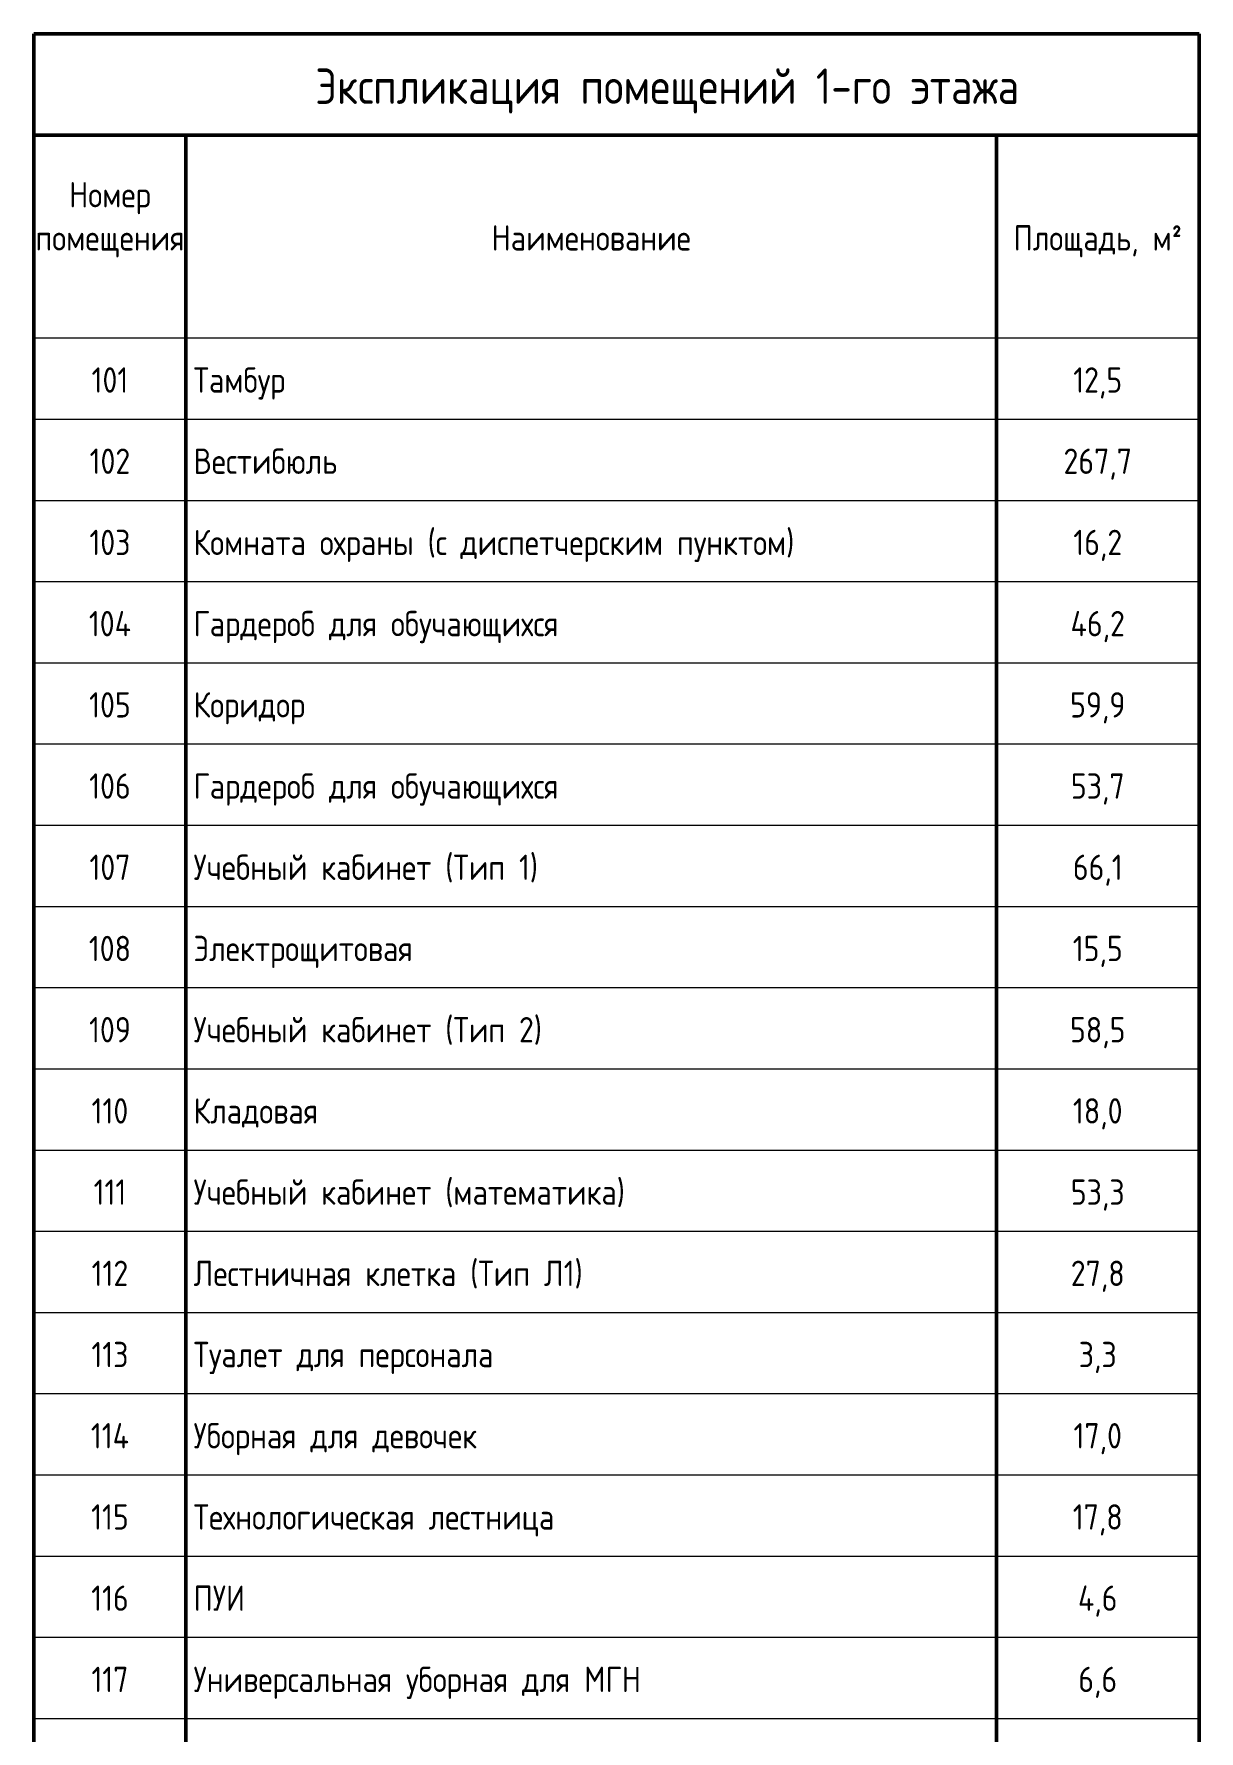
# Model space of a CAD drawing. Header units: millimetres. Extents: x -33838 to 476301, y -41806 to 120107.
# Drawn here: x 57401 to 68901, y 24065 to 40822 of the extents above; entities that cross this region are included whole.
import ezdxf

# ---------------------------------------------------------------- set-up
doc = ezdxf.new("R2010")
doc.units = ezdxf.units.MM
doc.layers.add('Графика', color=7, linetype='Continuous', lineweight=20)
doc.layers.add('Линии', color=7, linetype='Continuous', lineweight=9, true_color=0x00a600)
doc.styles.add('GOST Common_8', font='GOST Common_0.ttf', dxfattribs={"width": 0.9, "height": 3.5})
doc.styles.add('GOST Common_9', font='GOST Common_0.ttf', dxfattribs={"width": 0.9, "height": 2.5})

msp = doc.modelspace()

# ---------------------------------------------------------------- linework, layer by layer
at = {"layer": 'Линии', "color": 7, "lineweight": 50}
for p, q in [((57400.95134, 40821.93197), (57400.95134, 39821.93197)), ((68900.95134, 40821.93197), (57400.95134, 40821.93197)), ((68900.95134, -2824.01324), (68900.95134, 40821.93197)), ((57400.95134, 39821.93197), (57400.95134, 13762.11002)), ((57400.95134, 39821.93197), (68900.95134, 39821.93197)), ((58900.95134, 39821.93197), (58900.95134, 37817.33028)), ((66900.95134, 39821.93197), (66900.95134, 37817.33028)), ((68900.95134, 39821.93197), (68900.95134, 37817.33028)), ((58900.95134, 37817.33028), (58900.95134, 37015.48961)), ((66900.95134, 37817.33028), (66900.95134, 37015.48961)), ((68900.95134, 37817.33028), (68900.95134, 37015.48961)), ((58900.95134, 37015.48961), (58900.95134, 36213.64893)), ((66900.95134, 37015.48961), (66900.95134, 36213.64893)), ((68900.95134, 37015.48961), (68900.95134, 36213.64893)), ((58900.95134, 36213.64893), (58900.95134, 35411.80826)), ((66900.95134, 36213.64893), (66900.95134, 35411.80826)), ((68900.95134, 36213.64893), (68900.95134, 35411.80826)), ((58900.95134, 35411.80826), (58900.95134, 34609.96758)), ((66900.95134, 35411.80826), (66900.95134, 34609.96758)), ((68900.95134, 35411.80826), (68900.95134, 34609.96758)), ((58900.95134, 34609.96758), (58900.95134, 33808.12691)), ((66900.95134, 34609.96758), (66900.95134, 33808.12691)), ((68900.95134, 34609.96758), (68900.95134, 33808.12691)), ((58900.95134, 33808.12691), (58900.95134, 33006.28623)), ((66900.95134, 33808.12691), (66900.95134, 33006.28623)), ((68900.95134, 33808.12691), (68900.95134, 33006.28623)), ((58900.95134, 33006.28623), (58900.95134, 32204.44555)), ((66900.95134, 33006.28623), (66900.95134, 32204.44555)), ((68900.95134, 33006.28623), (68900.95134, 32204.44555)), ((58900.95134, 32204.44555), (58900.95134, 31402.60488)), ((66900.95134, 32204.44555), (66900.95134, 31402.60488)), ((68900.95134, 32204.44555), (68900.95134, 31402.60488)), ((58900.95134, 31402.60488), (58900.95134, 30600.7642)), ((66900.95134, 31402.60488), (66900.95134, 30600.7642)), ((68900.95134, 31402.60488), (68900.95134, 30600.7642)), ((58900.95134, 30600.7642), (58900.95134, 29798.92353)), ((66900.95134, 30600.7642), (66900.95134, 29798.92353)), ((68900.95134, 30600.7642), (68900.95134, 29798.92353)), ((58900.95134, 29798.92353), (58900.95134, 28997.08285)), ((66900.95134, 29798.92353), (66900.95134, 28997.08285)), ((68900.95134, 29798.92353), (68900.95134, 28997.08285)), ((58900.95134, 28997.08285), (58900.95134, 28195.24218)), ((66900.95134, 28997.08285), (66900.95134, 28195.24218)), ((68900.95134, 28997.08285), (68900.95134, 28195.24218)), ((58900.95134, 28195.24218), (58900.95134, 27393.4015)), ((66900.95134, 28195.24218), (66900.95134, 27393.4015)), ((68900.95134, 28195.24218), (68900.95134, 27393.4015)), ((58900.95134, 27393.4015), (58900.95134, 26591.56083)), ((66900.95134, 27393.4015), (66900.95134, 26591.56083)), ((68900.95134, 27393.4015), (68900.95134, 26591.56083)), ((58900.95134, 26591.56083), (58900.95134, 25789.72015)), ((66900.95134, 26591.56083), (66900.95134, 25789.72015)), ((68900.95134, 26591.56083), (68900.95134, 25789.72015)), ((58900.95134, 25789.72015), (58900.95134, 24987.87948)), ((66900.95134, 25789.72015), (66900.95134, 24987.87948)), ((68900.95134, 25789.72015), (68900.95134, 24987.87948)), ((58900.95134, 24987.87948), (58900.95134, 24186.0388)), ((66900.95134, 24987.87948), (66900.95134, 24186.0388)), ((68900.95134, 24987.87948), (68900.95134, 24186.0388)), ((58900.95134, 24186.0388), (58900.95134, 23384.19812)), ((66900.95134, 24186.0388), (66900.95134, 23384.19812)), ((68900.95134, 24186.0388), (68900.95134, 23384.19812))]:
    msp.add_line(p, q, dxfattribs=at)
at = {"layer": 'Линии', "color": 7, "lineweight": 20}
for p, q in [((58900.95134, 37817.33028), (57400.95134, 37817.33028)), ((66900.95134, 37817.33028), (58900.95134, 37817.33028)), ((68900.95134, 37817.33028), (66900.95134, 37817.33028)), ((58900.95134, 37015.48961), (57400.95134, 37015.48961)), ((66900.95134, 37015.48961), (58900.95134, 37015.48961)), ((68900.95134, 37015.48961), (66900.95134, 37015.48961)), ((58900.95134, 36213.64893), (57400.95134, 36213.64893)), ((66900.95134, 36213.64893), (58900.95134, 36213.64893)), ((68900.95134, 36213.64893), (66900.95134, 36213.64893)), ((58900.95134, 35411.80826), (57400.95134, 35411.80826)), ((66900.95134, 35411.80826), (58900.95134, 35411.80826)), ((68900.95134, 35411.80826), (66900.95134, 35411.80826)), ((58900.95134, 34609.96758), (57400.95134, 34609.96758)), ((66900.95134, 34609.96758), (58900.95134, 34609.96758)), ((68900.95134, 34609.96758), (66900.95134, 34609.96758)), ((58900.95134, 33808.12691), (57400.95134, 33808.12691)), ((66900.95134, 33808.12691), (58900.95134, 33808.12691)), ((68900.95134, 33808.12691), (66900.95134, 33808.12691)), ((58900.95134, 33006.28623), (57400.95134, 33006.28623)), ((66900.95134, 33006.28623), (58900.95134, 33006.28623)), ((68900.95134, 33006.28623), (66900.95134, 33006.28623)), ((58900.95134, 32204.44555), (57400.95134, 32204.44555)), ((66900.95134, 32204.44555), (58900.95134, 32204.44555)), ((68900.95134, 32204.44555), (66900.95134, 32204.44555)), ((58900.95134, 31402.60488), (57400.95134, 31402.60488)), ((66900.95134, 31402.60488), (58900.95134, 31402.60488)), ((68900.95134, 31402.60488), (66900.95134, 31402.60488)), ((58900.95134, 30600.7642), (57400.95134, 30600.7642)), ((66900.95134, 30600.7642), (58900.95134, 30600.7642)), ((68900.95134, 30600.7642), (66900.95134, 30600.7642)), ((58900.95134, 29798.92353), (57400.95134, 29798.92353)), ((66900.95134, 29798.92353), (58900.95134, 29798.92353)), ((68900.95134, 29798.92353), (66900.95134, 29798.92353)), ((58900.95134, 28997.08285), (57400.95134, 28997.08285)), ((66900.95134, 28997.08285), (58900.95134, 28997.08285)), ((68900.95134, 28997.08285), (66900.95134, 28997.08285)), ((58900.95134, 28195.24218), (57400.95134, 28195.24218)), ((66900.95134, 28195.24218), (58900.95134, 28195.24218)), ((68900.95134, 28195.24218), (66900.95134, 28195.24218)), ((58900.95134, 27393.4015), (57400.95134, 27393.4015)), ((66900.95134, 27393.4015), (58900.95134, 27393.4015)), ((68900.95134, 27393.4015), (66900.95134, 27393.4015)), ((58900.95134, 26591.56083), (57400.95134, 26591.56083)), ((66900.95134, 26591.56083), (58900.95134, 26591.56083)), ((68900.95134, 26591.56083), (66900.95134, 26591.56083)), ((58900.95134, 25789.72015), (57400.95134, 25789.72015)), ((66900.95134, 25789.72015), (58900.95134, 25789.72015)), ((68900.95134, 25789.72015), (66900.95134, 25789.72015)), ((58900.95134, 24987.87948), (57400.95134, 24987.87948)), ((66900.95134, 24987.87948), (58900.95134, 24987.87948)), ((68900.95134, 24987.87948), (66900.95134, 24987.87948)), ((58900.95134, 24186.0388), (57400.95134, 24186.0388)), ((66900.95134, 24186.0388), (58900.95134, 24186.0388)), ((68900.95134, 24186.0388), (66900.95134, 24186.0388))]:
    msp.add_line(p, q, dxfattribs=at)

# ---------------------------------------------------------------- texts
at = {"layer": 'Графика', "line_spacing_factor": 1.022761}
for s, insert, char_height, width, attachment_point, style in [('Экспликация помещений 1-го этажа', (63651.37177, 40481.01658), 350, 8375.3127021, 2, 'GOST Common_8'), ('Номер\\Pпомещения', (58150.95134, 39359.41341), 250, 1418.0252413, 2, 'GOST Common_9'), ('Наименование', (62900.95134, 38933.26299), 250, 2353.3184855, 2, 'GOST Common_9'), ('Площадь, м\\fGOST Common|b0|i0|c238|p34|;\\W.9;²', (67900.95134, 38933.26299), 250, 2009.3719376, 2, 'GOST Common_9'), ('101', (58150.95134, 37530.04181), 250, 458.5953972, 2, 'GOST Common_9'), ('Тамбур', (58975.95134, 37530.04181), 250, 1203.8129176, 1, 'GOST Common_9'), ('12,5', (67900.95134, 37530.04181), 250, 603.4149963, 2, 'GOST Common_9'), ('102', (58150.95134, 36728.20113), 250, 509.8856719, 2, 'GOST Common_9'), ('Вестибюль', (58975.95134, 36728.20113), 250, 1783.091314, 1, 'GOST Common_9'), ('267,7', (67900.95134, 36728.20113), 250, 841.7639198, 2, 'GOST Common_9'), ('103', (58150.95134, 35926.36046), 250, 509.8856719, 2, 'GOST Common_9'), ('Комната охраны (с диспетчерским пунктом)', (58975.95134, 35926.36046), 250, 7259.0824053, 1, 'GOST Common_9'), ('16,2', (67900.95134, 35926.36046), 250, 603.4149963, 2, 'GOST Common_9'), ('104', (58150.95134, 35124.51978), 250, 537.0393467, 2, 'GOST Common_9'), ('Гардероб для обучающихся', (58975.95134, 35124.51978), 250, 4456.2197476, 1, 'GOST Common_9'), ('46,2', (67900.95134, 35124.51978), 250, 681.8589458, 2, 'GOST Common_9'), ('105', (58150.95134, 34322.67911), 250, 509.8856719, 2, 'GOST Common_9'), ('Коридор', (58975.95134, 34322.67911), 250, 1336.5642168, 1, 'GOST Common_9'), ('59,9', (67900.95134, 34322.67911), 250, 654.705271, 2, 'GOST Common_9'), ('106', (58150.95134, 33520.83843), 250, 509.8856719, 2, 'GOST Common_9'), ('Гардероб для обучающихся', (58975.95134, 33520.83843), 250, 4456.2197476, 1, 'GOST Common_9'), ('53,7', (67900.95134, 33520.83843), 250, 654.705271, 2, 'GOST Common_9'), ('107', (58150.95134, 32718.99776), 250, 509.8856719, 2, 'GOST Common_9'), ('Учебный кабинет (Тип 1)', (58975.95134, 32718.99776), 250, 3976.5048255, 1, 'GOST Common_9'), ('66,1', (67900.95134, 32718.99776), 250, 603.4149963, 2, 'GOST Common_9'), ('108', (58150.95134, 31917.15708), 250, 509.8856719, 2, 'GOST Common_9'), ('Электрощитовая', (58975.95134, 31917.15708), 250, 2863.2041574, 1, 'GOST Common_9'), ('15,5', (67900.95134, 31917.15708), 250, 603.4149963, 2, 'GOST Common_9'), ('109', (58150.95134, 31115.31641), 250, 509.8856719, 2, 'GOST Common_9'), ('Учебный кабинет (Тип 2)', (58975.95134, 31115.31641), 250, 4027.7951002, 1, 'GOST Common_9'), ('58,5', (67900.95134, 31115.31641), 250, 654.705271, 2, 'GOST Common_9'), ('110', (58150.95134, 30313.47573), 250, 458.5953972, 2, 'GOST Common_9'), ('Кладовая', (58975.95134, 30313.47573), 250, 1577.9302153, 1, 'GOST Common_9'), ('18,0', (67900.95134, 30313.47573), 250, 603.4149963, 2, 'GOST Common_9'), ('111', (58150.95134, 29511.63506), 250, 407.3051225, 2, 'GOST Common_9'), ('Учебный кабинет (математика)', (58975.95134, 29511.63506), 250, 5273.8470676, 1, 'GOST Common_9'), ('53,3', (67900.95134, 29511.63506), 250, 654.705271, 2, 'GOST Common_9'), ('112', (58150.95134, 28709.79438), 250, 458.5953972, 2, 'GOST Common_9'), ('Лестничная клетка (Тип Л1)', (58975.95134, 28709.79438), 250, 4595.0051967, 1, 'GOST Common_9'), ('27,8', (67900.95134, 28709.79438), 250, 654.705271, 2, 'GOST Common_9'), ('113', (58150.95134, 27907.9537), 250, 458.5953972, 2, 'GOST Common_9'), ('Туалет для персонала', (58975.95134, 27907.9537), 250, 3692.8997773, 1, 'GOST Common_9'), ('3,3', (67900.95134, 27907.9537), 250, 467.6466221, 2, 'GOST Common_9'), ('114', (58150.95134, 27106.11303), 250, 485.749072, 2, 'GOST Common_9'), ('Уборная для девочек', (58975.95134, 27106.11303), 250, 3421.363029, 1, 'GOST Common_9'), ('17,0', (67900.95134, 27106.11303), 250, 603.4149963, 2, 'GOST Common_9'), ('115', (58150.95134, 26304.27235), 250, 458.5953972, 2, 'GOST Common_9'), ('Технологическая лестница', (58975.95134, 26304.27235), 250, 4510.5270973, 1, 'GOST Common_9'), ('17,8', (67900.95134, 26304.27235), 250, 603.4149963, 2, 'GOST Common_9'), ('116', (58150.95134, 25502.43168), 250, 458.5953972, 2, 'GOST Common_9'), ('ПУИ', (58975.95134, 25502.43168), 250, 642.636971, 1, 'GOST Common_9'), ('4,6', (67900.95134, 25502.43168), 250, 494.800297, 2, 'GOST Common_9'), ('117', (58150.95134, 24700.591), 250, 458.5953972, 2, 'GOST Common_9'), ('Универсальная уборная для МГН', (58975.95134, 24700.591), 250, 5310.0519673, 1, 'GOST Common_9'), ('6,6', (67900.95134, 24700.591), 250, 467.6466221, 2, 'GOST Common_9')]:
    msp.add_mtext(s, dxfattribs=dict(at, insert=insert, char_height=char_height, width=width, attachment_point=attachment_point, style=style))

doc.saveas('drawing.dxf')
